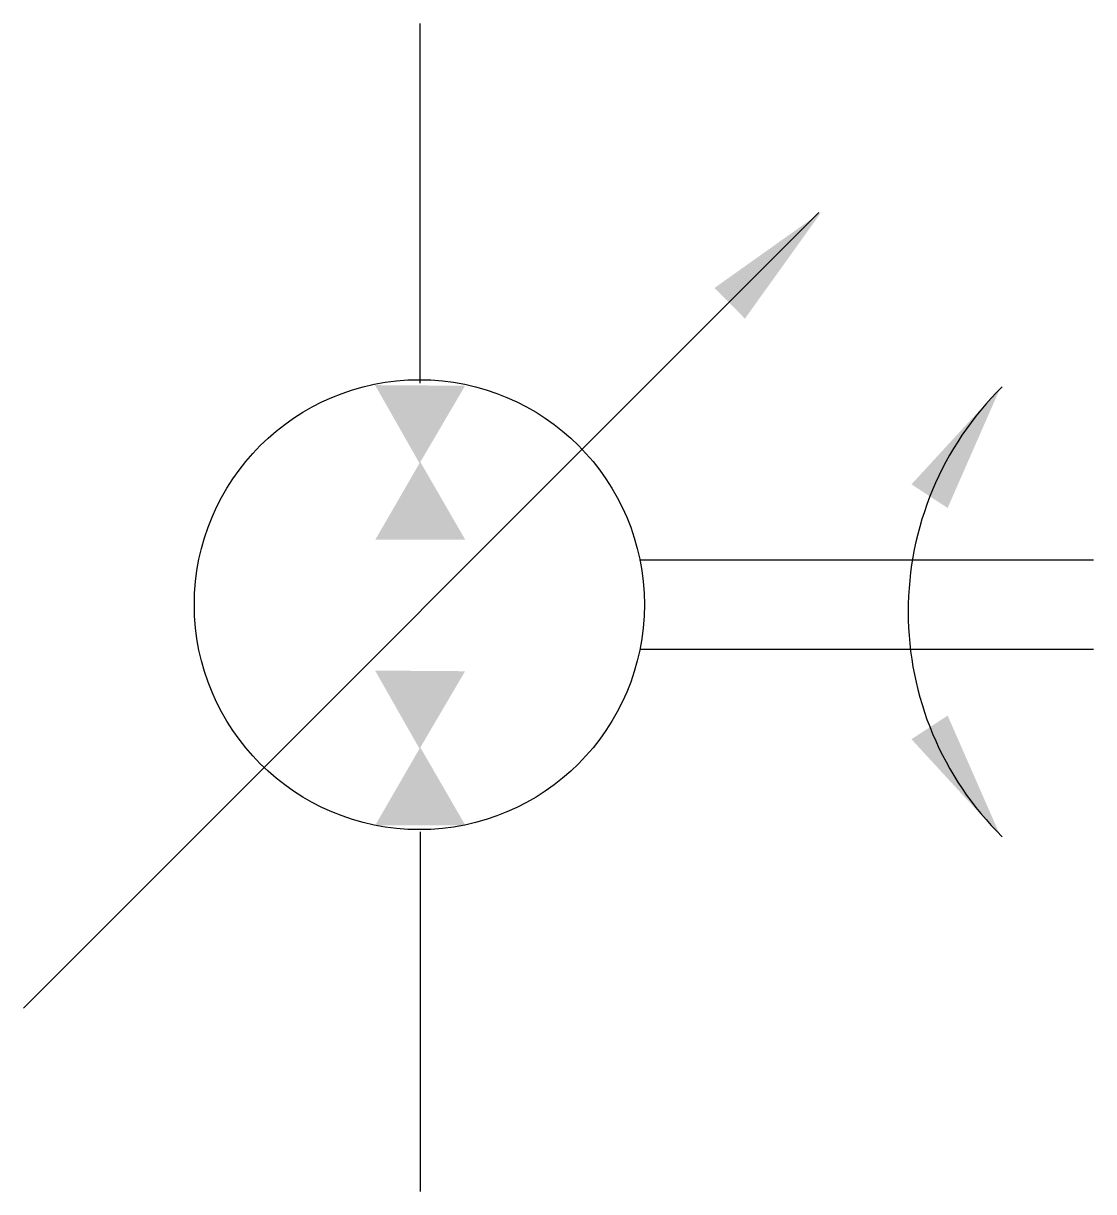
# Model space of a CAD drawing. Extents: x 523.7 to 547.5, y 453.9 to 479.8.
import ezdxf

# ---------------------------------------------------------------- set-up
doc = ezdxf.new("R2010")
doc.units = 0
doc.header["$LTSCALE"] = 5
doc.header["$MEASUREMENT"] = 0
doc.layers.add('11', color=1, linetype='CONTINUOUS')
doc.layers.add('12', color=2, linetype='CONTINUOUS')

msp = doc.modelspace()

# ---------------------------------------------------------------- linework, layer by layer
at = {"layer": '11'}
for p, q in [((532.555, 471.837), (532.555, 479.837)), ((541.413, 475.631), (523.736, 457.953)), ((537.424, 467.918), (547.517, 467.918)), ((547.517, 465.918), (537.443, 465.918)), ((532.555, 461.873), (532.555, 453.873))]:
    msp.add_line(p, q, dxfattribs=at)
msp.add_circle((532.535, 466.918), 5, dxfattribs=at)
msp.add_arc((550.426, 466.76), 7.031, 134.6929, 225.3648, dxfattribs=at)
at = {"layer": '12'}
for points in [[(539.091, 473.956), (539.769, 473.275), (541.471, 475.648)], [(532.539, 470.058), (531.551, 471.797), (533.551, 471.783)], [(543.469, 469.592), (544.273, 469.067), (545.445, 471.741)], [(532.555, 470.092), (531.555, 468.36), (533.555, 468.36)], [(532.539, 463.714), (531.551, 465.453), (533.551, 465.439)], [(543.469, 463.928), (544.273, 464.453), (545.445, 461.779)], [(532.555, 463.748), (531.555, 462.016), (533.555, 462.016)]]:
    msp.add_solid(points, dxfattribs=at)

doc.saveas('drawing.dxf')
